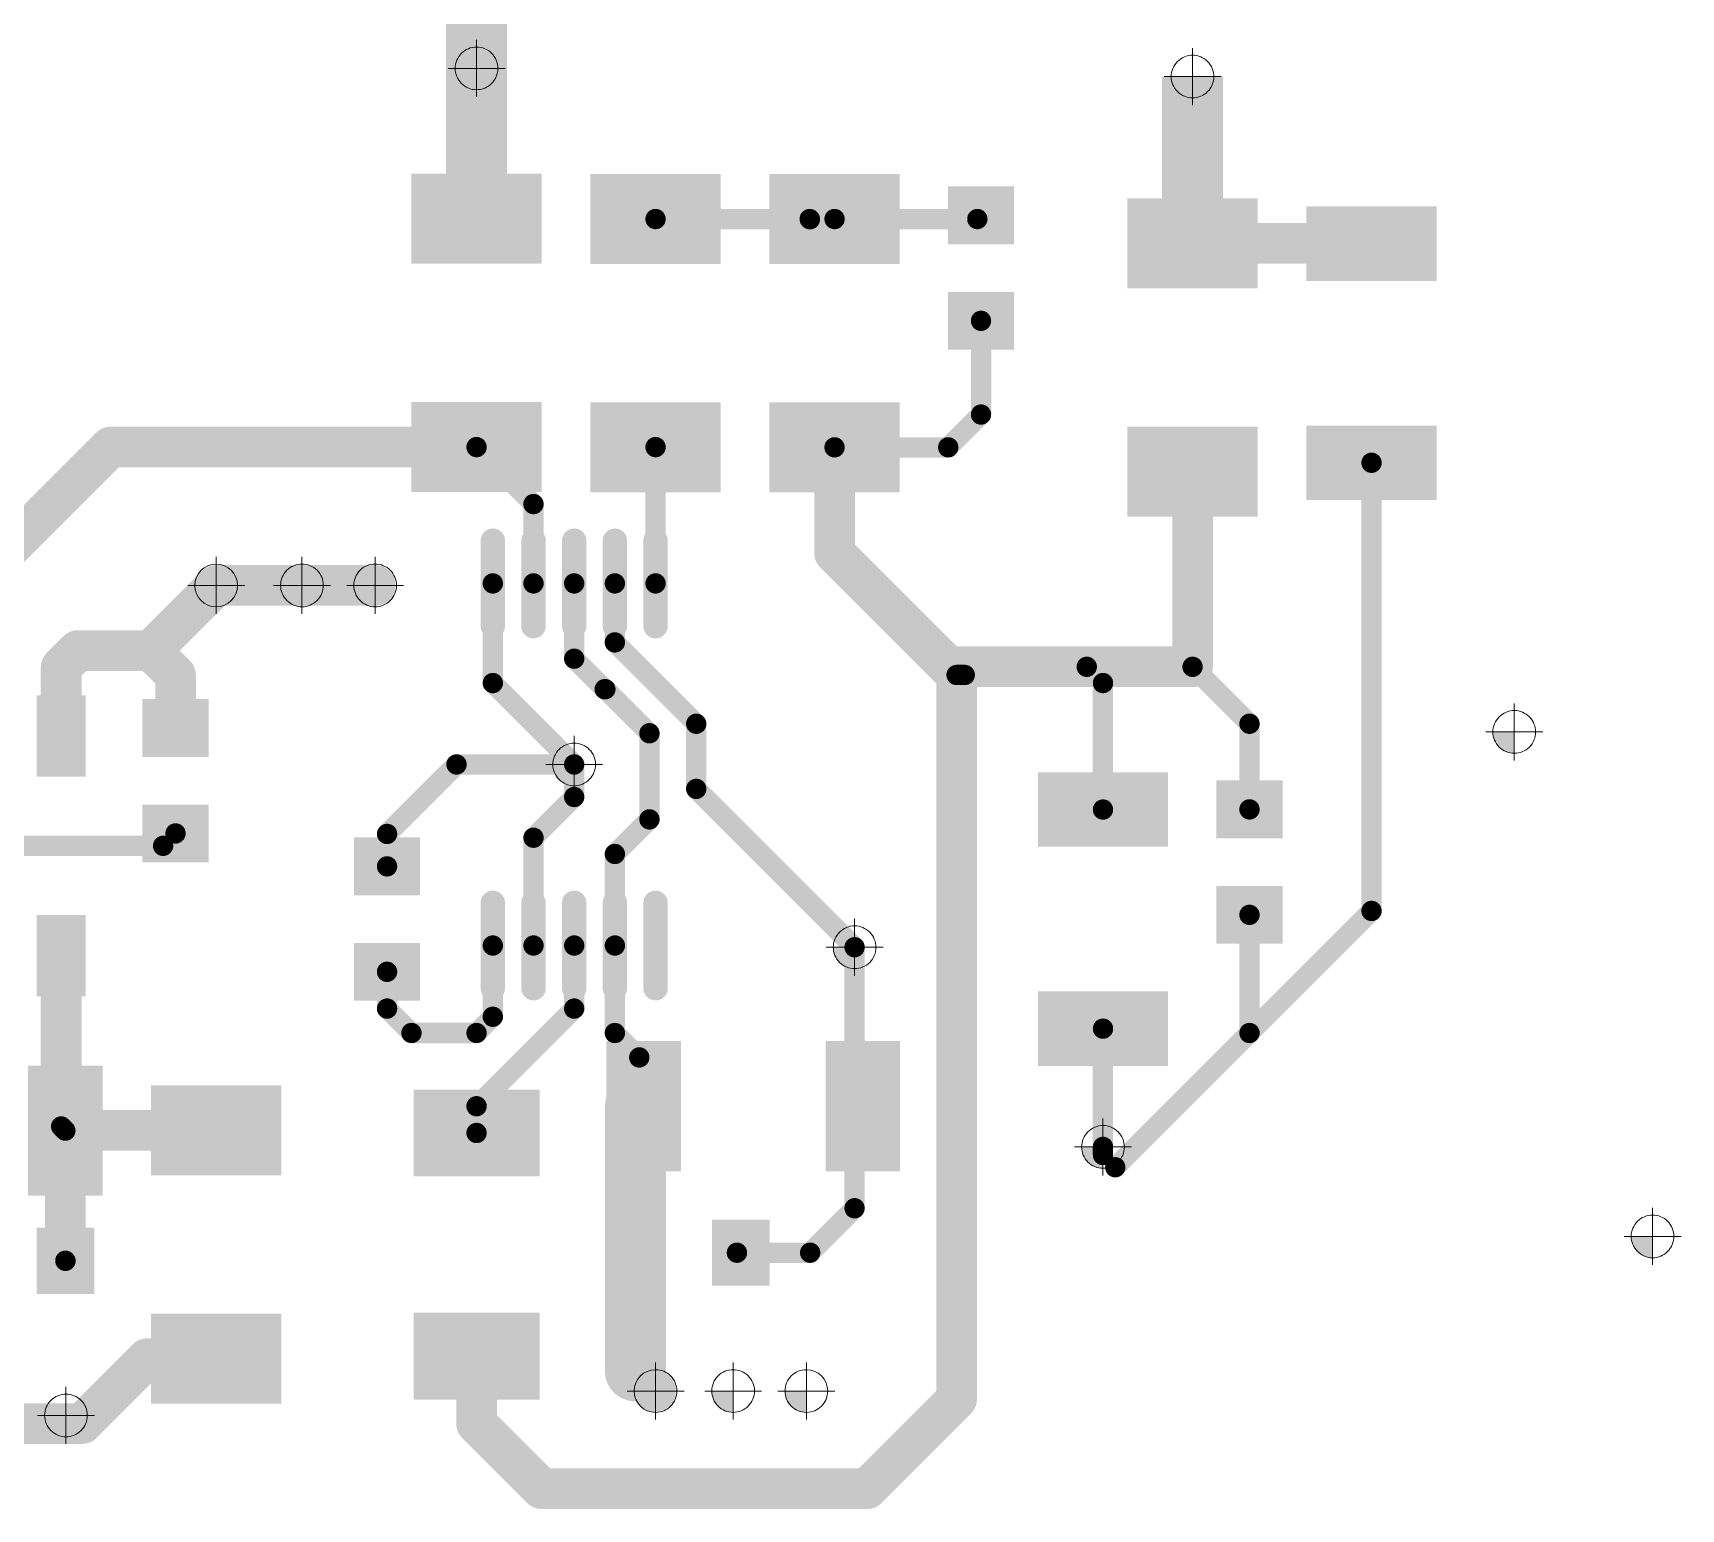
# Paper-space layout 'Layout1' of a CAD drawing. Header units: millimetres. Extents: x 0 to 841, y 0 to 594.
# Drawn here: x 113.35 to 153.86, y 495.16 to 531.44 of the extents above; entities that cross this region are included whole.
import ezdxf

# ---------------------------------------------------------------- set-up
doc = ezdxf.new("R2010")
doc.units = ezdxf.units.MM
for name, color, linetype in [('PDF _Геометрия', 7, 'Continuous'), ('PDF _Сплошная заливка', 7, 'Continuous'), ('TopLayer', 1, 'Continuous')]:
    doc.layers.add(name, color=color, linetype=linetype)

psp = doc.layouts.get("Layout1")

# ---------------------------------------------------------------- hatches: boundary and pattern name
at = {"layer": 'PDF _Сплошная заливка', "transparency": 33554559}
for points in [[(123.7253876191216, 530.5728547128265, 0.1989561129549775), (123.8791991026519, 530.2015904805744), (123.8791991026519, 530.2015904805671, 0.1988800817594609), (124.2503927791795, 530.0478495526959), (124.2503927791795, 530.0478495527614), (124.2503927791795, 530.0478495527614), (124.2503927791795, 530.5728547128265), (124.2503927791795, 530.5728547128265)], [(141.3254430110883, 530.3727890117411, 0.4141580434692442), (141.8504481711607, 529.8477838515882), (141.8504481711607, 529.8477838516906), (141.8504481711607, 529.8477838516906), (141.8504481711607, 530.3727890117411), (141.8504481711607, 530.3727890117411)], [(117.3254187898328, 517.8651531442583, 0.4142362712279755), (117.8504239498907, 517.3402185398159), (117.8504239498907, 517.3402185399182), (117.8504239498907, 517.3402185399182), (117.8504239498907, 517.8651531442583), (117.8504239498907, 517.8651531442583)], [(119.4329888927832, 517.8651531442583, 0.4141858729435101), (119.9579940528547, 517.34021853986), (119.9579940528547, 517.3402185399182), (119.9579940528547, 517.3402185399182), (119.9579940528547, 517.8651531442583), (119.9579940528547, 517.8651531442583)], [(121.2330065844253, 517.8651531442583, 0.4142362713298811), (121.7580117444686, 517.3402185399623), (121.7580117444686, 517.3402185399182), (121.7580117444686, 517.3402185399182), (121.7580117444686, 517.8651531442583), (121.7580117444686, 517.8651531442583)], [(149.2330466018611, 514.2651756166797, 0.414158043362994), (149.7580517619035, 513.7401704566951), (149.7580517619035, 513.740170456615), (149.7580517619035, 513.740170456615), (149.7580517619035, 514.2651756166797), (149.7580517619035, 514.2651756166797)], [(126.1254112079687, 513.4651978575016, 0.4142588360089999), (126.650416368012, 512.9401926974729), (126.650416368012, 512.940192697451), (126.650416368012, 512.940192697451), (126.650416368012, 513.4651978575016), (126.650416368012, 513.4651978575016)], [(133.0178590074211, 508.9727976358258, 0.1988982049145191), (133.17159993527, 508.6015334036106), (133.1715999352264, 508.6015334035592, 0.1988982049427044), (133.5428641674935, 508.4477924756366), (133.5428641674935, 508.4477924757612), (133.5428641674935, 508.4477924757612), (133.5428641674935, 508.9727976358258), (133.5428641674935, 508.9727976358258)], [(139.1240337920417, 504.0651579142864, 0.1989057187990377), (139.2778452756156, 503.6938936820711), (139.277845275572, 503.6938936820343, 0.1988800815205161), (139.649038952085, 503.5401527541776), (139.649038952085, 503.5401527542363), (139.649038952085, 503.5401527542363), (139.649038952085, 504.0651579142864), (139.649038952085, 504.0651579142864)], [(152.633056500822, 501.865142170825, 0.1989883854438822), (152.7868679843959, 501.4939484943488), (152.7868679843232, 501.4939484942979, 0.1989883858906619), (153.1580616608653, 501.3401370107599), (153.1580616608653, 501.3401370107672), (153.1580616608653, 501.3401370107672), (153.1580616608653, 501.865142170825), (153.1580616608653, 501.865142170825)], [(128.1254543839068, 498.0651208144559, 0.4141858729587662), (128.6503889882251, 497.540115654544), (128.6503889882251, 497.5401156543908), (128.6503889882251, 497.5401156543908), (128.6503889882251, 498.0651208144559), (128.6503889882251, 498.0651208144559)], [(130.0329990025466, 498.0651088199802, 0.1989883855477801), (130.1868104860769, 497.6939151434453), (130.1868104860769, 497.6939151434453, 0.1989883856505456), (130.5580041626044, 497.5401036600174), (130.5580041626044, 497.5401036599151), (130.5580041626044, 497.5401036599151), (130.5580041626044, 498.0651088199802), (130.5580041626044, 498.0651088199802)], [(131.8330166941896, 498.0651088199802, 0.1989883854962779), (131.9868281777199, 497.6939151434531), (131.9868281777199, 497.6939151434453, 0.1989883857749492), (132.3580218542465, 497.5401036598496), (132.3580218542465, 497.5401036599151), (132.3580218542465, 497.5401036599151), (132.3580218542465, 498.0651088199802), (132.3580218542465, 498.0651088199802)], [(113.6329554050035, 497.4651149172364, 0.1989883855946256), (113.786766888461, 497.0939212406583), (113.7867668885337, 497.0939212407166, 0.1989883860265074), (114.1579605650468, 496.9401097571499), (114.1579605650468, 496.9401097571863), (114.1579605650468, 496.9401097571863), (114.1579605650468, 497.4651149172364), (114.1579605650468, 497.4651149172364)]]:
    psp.add_hatch(color=7, dxfattribs=at).paths.add_polyline_path(points)

# ---------------------------------------------------------------- linework, layer by layer
at = {"layer": 'PDF _Геометрия', "lineweight": 9}
for points in [[(124.2501811119901, 529.8730124627714), (124.2501811119901, 531.2728380743306)], [(141.8503070597108, 529.6726645387871), (141.8503070597108, 531.0724901503468)], [(124.9500939177624, 530.572925268551), (123.5502683062177, 530.572925268551)], [(142.5502198654831, 530.3725773445744), (141.1503942539239, 530.3725773445744)], [(117.8500711712531, 517.1655225613777), (117.8500711712531, 518.5653481729369)], [(119.9582762757682, 517.1655225613777), (119.9582762757682, 518.5653481729369)], [(121.7581528559322, 517.1655225613777), (121.7581528559322, 518.5653481729369)], [(118.5506895343015, 517.86543536715), (117.1501583654808, 517.86543536715)], [(120.6581890815405, 517.86543536715), (119.2576579127199, 517.86543536715)], [(122.4580656617045, 517.86543536715), (121.0582400501598, 517.86543536715)], [(149.758192873368, 513.5652628109074), (149.758192873368, 514.965088422452)], [(126.6504869237515, 512.7653556074538), (126.6504869237515, 514.165181219013)], [(150.4581056791403, 514.2651756166797), (149.0582800675957, 514.2651756166797)], [(127.3503997295238, 513.4652684132334), (125.9505741179646, 513.4652684132334)], [(133.543075834682, 508.2728142743217), (133.543075834682, 509.6726398858737)], [(134.2429886404543, 508.972727080094), (132.8431630289097, 508.972727080094)], [(139.64896839636, 503.3654567756953), (139.64896839636, 504.7652823872399)], [(140.3488812021324, 504.0653695814676), (138.9490555905877, 504.0653695814676)], [(153.1582733280538, 501.1653704765022), (153.1582733280538, 502.5651960880614)], [(153.8581861338262, 501.8652832822745), (152.4583605222815, 501.8652832822745)], [(128.6507417668636, 497.365490231582), (128.6507417668636, 498.7653158431413)], [(130.5578630511545, 497.3654782371141), (130.5578630511545, 498.7653038486587)], [(132.3577396313331, 497.3654782371141), (132.3577396313331, 498.7653038486587)], [(114.1578900093218, 496.7652021114641), (114.1578900093218, 498.1650277230233)], [(129.3506545726359, 498.0654030373616), (127.9501234038144, 498.0654030373616)], [(131.2577758569414, 498.0653910428864), (129.8579502453822, 498.0653910428864)], [(133.0583579943823, 498.0653910428864), (131.6578268255607, 498.0653910428864)], [(114.8578028150941, 497.4651149172364), (113.4579772035495, 497.4651149172364)]]:
    psp.add_lwpolyline(points, dxfattribs=at)
for points in [[(124.7751157163229, 530.572925268551, 0.414314516367033), (124.2501811119901, 531.0978598727966, 0.4143145162389901), (123.725246507599, 530.572925268551, 0.4143145161957719), (124.2501811119901, 530.0479906642549, 0.4143145161355283)], [(142.3752416640291, 530.3725773445744, 0.4143145159930288), (141.8503070597108, 530.8975119490606, 0.4143145160495452), (141.3253724552178, 530.3725773445744, 0.414314515815673), (141.8503070597108, 529.8476427402561, 0.4143145161357802)], [(118.3757113328475, 517.86543536715, 0.4140361065737002), (117.8500711712531, 518.3903699713878, 0.4138105735239788), (117.325136566993, 517.86543536715, 0.4138105734923612), (117.8500711712531, 517.3405007629558, 0.414036106542047)], [(120.4832108800865, 517.86543536715, 0.4143145162022193), (119.9582762757682, 518.390369971512, 0.4143145162023703), (119.433341671348, 517.86543536715, 0.4143145161704856), (119.9582762757682, 517.3405007628317, 0.4143145159821994)], [(122.2830874602805, 517.86543536715, 0.4143145161588501), (121.7581528559322, 518.3903699714901, 0.4143145160582088), (121.2332182517021, 517.86543536715, 0.4143145160263242), (121.7581528559322, 517.3405007629412, 0.4143145159388804)], [(150.2831274776863, 514.2651756166797, 0.4143145162661906), (149.758192873368, 514.7901102210053, 0.4143145160597703), (149.2332582690642, 514.2651756166797, 0.4143145161203163), (149.758192873368, 513.7402410123323, 0.4143145161385002)], [(127.1754215280698, 513.4652684132334, 0.4143145162145098), (126.6504869237515, 513.9902030177418, 0.4143145159007998), (126.1255523194914, 513.4652684132334, 0.4143145163472373), (126.6504869237515, 512.9403338089369, 0.4143145162844247)], [(134.0680104390003, 508.972727080094, 0.4143145161616203), (133.543075834682, 509.4976616843392, 0.4143145162269009), (133.0181412304946, 508.972727080094, 0.4143145162064003), (133.543075834682, 508.4477924756807, 0.4143145161413208)], [(140.1739030007075, 504.0653695814676, 0.4143145160363481), (139.64896839636, 504.5903041857496, 0.4143145161851435), (139.1240337922027, 504.0653695814676, 0.4143145163287007), (139.64896839636, 503.5404349770838, 0.4143145159918706)], [(153.6832079323722, 501.8652832822745, 0.4143145160258204), (153.1582733280538, 502.3902178865342, 0.4143145159692036), (152.6333387236182, 501.8652832822745, 0.4143145160872729), (153.1582733280538, 501.3403486780585, 0.4143145161437388)], [(129.175676371211, 498.0654030373616, 0.4143145162411562), (128.6507417668636, 498.5903376418555, 0.4140361065702836), (128.125101605312, 498.0654030373616, 0.4140361065543822), (128.6507417668636, 497.5404684328901, 0.4143145160370029)], [(131.082797655502, 498.0653910428864, 0.4143145161649954), (130.5578630511545, 498.5903256471902, 0.4143145162850795), (130.0329284468653, 498.0653910428864, 0.4143145162126966), (130.5578630511545, 497.5404564385167, 0.4143145162806469)], [(132.8833797929283, 498.0653910428864, 0.4140361065472501), (132.3577396313331, 498.5903256472484, 0.4143145163238146), (131.8328050270593, 498.0653910428864, 0.414314516063095), (132.3577396313331, 497.5404564386336, 0.4140361066627937)], [(114.6828246136547, 497.4651149172364, 0.4143145163354504), (114.1578900093218, 497.990049521482, 0.4143145159982675), (113.6329554049744, 497.4651149172364, 0.4143145161954695), (114.1578900093218, 496.9401803129404, 0.4143145161562308)]]:
    psp.add_lwpolyline(points, format="xyb", close=True, dxfattribs=at)
at = {"layer": 'TopLayer', "lineweight": 20}
for points, const_width in [([(124.2506229313913, 530.5726040978266), (124.2506229313913, 532.4649955378268)], 1.50000208), ([(124.2506229313913, 526.8761776578267), (124.2506229313913, 530.5726040978266)], 1.50000208), ([(141.8506283713909, 526.2705908578268), (141.8506283713909, 530.3725943378267)], 1.50000208), ([(128.650629371391, 526.8705896578267), (132.4394406913912, 526.8705896578267)], 0.499999), ([(132.4394406913912, 526.8705896578267), (132.4450337713911, 526.8649965778268)], 0.499999), ([(133.0506256513909, 526.8705896578267), (136.5608243713909, 526.8705896578267)], 0.499999), ([(141.8506283713909, 526.2705908578268), (146.2450366513908, 526.2705908578268)], 0.999998), ([(136.6506286113909, 522.0649960178266), (136.6506286113909, 524.3695938978267)], 0.499999), ([(135.8450371313911, 521.2594045378269), (136.6506286113909, 522.0649960178266)], 0.499999), ([(112.1400096113912, 518.1543815378268), (115.2506206113912, 521.2649925378269)], 0.999998), ([(115.2506206113912, 521.2649925378269), (124.2506229313913, 521.2649925378269)], 0.999998), ([(124.2506229313913, 521.2649925378269), (125.650620131391, 519.8649953378267)], 0.499999), ([(128.6506242913911, 517.9149966978266), (128.6506242913911, 521.2649925378269)], 0.499999), ([(133.0506256513909, 518.664997737827), (133.0506256513909, 521.2594045378269)], 0.999998), ([(133.0506256513909, 521.2594045378269), (135.8450371313911, 521.2594045378269)], 0.499999), ([(141.8506283713909, 515.8650033378267), (141.8506283713909, 520.659405737827)], 0.999998), ([(146.2506297313912, 509.8649950178269), (146.2506297313912, 520.8801977778267)], 0.499999), ([(125.650620131391, 517.9149966978266), (125.650620131391, 519.8649953378267)], 0.499999), ([(124.6506221313912, 516.864996257827), (124.6506221313912, 518.9649971378267)], 0.5999987999999999), ([(125.650620131391, 516.864996257827), (125.650620131391, 518.9649971378267)], 0.5999987999999999), ([(126.6506232113911, 516.864996257827), (126.6506232113911, 518.9649971378267)], 0.5999987999999999), ([(127.6506212113909, 516.864996257827), (127.6506212113909, 518.9649971378267)], 0.5999987999999999), ([(128.6506242913911, 516.864996257827), (128.6506242913911, 518.9649971378267)], 0.5999987999999999), ([(133.0506256513909, 518.664997737827), (136.050629811391, 515.6649935778269)], 0.999998), ([(116.2506338513908, 516.2650025378266), (117.850625571391, 517.8649942578268)], 0.999998), ([(117.850625571391, 517.8649942578268), (119.9582312113912, 517.8649942578268)], 0.999998), ([(119.9582312113912, 517.8649942578268), (121.7582326913912, 517.8649942578268)], 0.999998), ([(124.6506221313912, 515.4649939778269), (124.6506221313912, 517.9149966978266)], 0.499999), ([(126.6506232113911, 516.0649978578267), (126.6506232113911, 517.9149966978266)], 0.499999), ([(127.6506212113909, 516.4649970578266), (127.6506212113909, 517.9149966978266)], 0.499999), ([(114.0400108913909, 515.8543810578267), (114.4506323713908, 516.2650025378266)], 0.999998), ([(114.4506323713908, 516.2650025378266), (116.2506338513908, 516.2650025378266)], 0.999998), ([(116.2506338513908, 516.2650025378266), (116.8506326513912, 515.6650037378267)], 0.999998), ([(127.6506212113909, 516.4649970578266), (129.6506222913908, 514.4649959778267)], 0.499999), ([(114.0400108913909, 514.1650067378268), (114.0400108913909, 515.8543810578267)], 0.999998), ([(116.8506326513912, 514.3604038578269), (116.8506326513912, 515.6650037378267)], 0.999998), ([(126.6506232113911, 516.0649978578267), (127.400624251391, 515.3149968178268)], 0.499999), ([(136.050629811391, 515.8649982578268), (139.2506234113912, 515.8649982578268)], 0.999998), ([(136.050629811391, 497.8649986978266), (136.050629811391, 515.6649935778269)], 0.999998), ([(139.2506234113912, 515.8649982578268), (141.850623291391, 515.8649982578268)], 0.999998), ([(124.6506221313912, 515.4649939778269), (126.6506232113911, 513.464992897827)], 0.499999), ([(136.050629811391, 515.6649935778269), (136.250624331391, 515.6649935778269)], 0.499999), ([(139.2506234113912, 515.8649982578268), (139.649235771391, 515.466385897827)], 0.499999), ([(139.649235771391, 512.3567350178268), (139.649235771391, 515.466385897827)], 0.499999), ([(141.850623291391, 515.8649982578268), (141.8506283713909, 515.8650033378267)], 0.499999), ([(141.850623291391, 515.8649982578268), (143.250630651391, 514.4649908978267)], 0.499999), ([(127.400624251391, 515.3149968178268), (127.4169158113909, 515.3149968178268)], 0.499999), ([(127.4169158113909, 515.3149968178268), (128.500627131391, 514.2312854978268)], 0.499999), ([(129.6506222913908, 512.8649940978266), (129.6506222913908, 514.4649959778267)], 0.499999), ([(143.250630651391, 512.360397697827), (143.250630651391, 514.4649908978267)], 0.499999), ([(128.500627131391, 512.1149930578267), (128.500627131391, 514.2312854978268)], 0.499999), ([(122.0506222513909, 511.7573864578267), (123.7582286913912, 513.464992897827)], 0.499999), ([(123.7582286913912, 513.464992897827), (126.6506232113911, 513.464992897827)], 0.499999), ([(126.6506232113911, 512.6649894178267), (126.6506232113911, 513.464992897827)], 0.499999), ([(125.650620131391, 511.6649863378266), (126.6506232113911, 512.6649894178267)], 0.499999), ([(129.6506222913908, 512.8649940978266), (133.5430249713909, 508.9725914178266)], 0.499999), ([(127.6506212113909, 511.2649871378267), (128.500627131391, 512.1149930578267)], 0.499999), ([(112.050632091391, 511.4650070578268), (116.546035851391, 511.4650070578268)], 0.499999), ([(116.546035851391, 511.4650070578268), (116.8506326513912, 511.769603857827)], 0.499999), ([(122.0506222513909, 510.960390337827), (122.0506222513909, 511.7573864578267)], 0.499999), ([(125.650620131391, 509.0149941778268), (125.650620131391, 511.6649863378266)], 0.499999), ([(127.6506212113909, 509.0149941778268), (127.6506212113909, 511.2649871378267)], 0.499999), ([(124.6506221313912, 507.9649937378267), (124.6506221313912, 510.0649946178269)], 0.5999987999999999), ([(125.650620131391, 507.9649937378267), (125.650620131391, 510.0649946178269)], 0.5999987999999999), ([(126.6506232113911, 507.9649937378267), (126.6506232113911, 510.0649946178269)], 0.5999987999999999), ([(127.6506212113909, 507.9649937378267), (127.6506212113909, 510.0649946178269)], 0.5999987999999999), ([(128.6506242913911, 507.9649937378267), (128.6506242913911, 510.0649946178269)], 0.5999987999999999), ([(143.250630651391, 506.8649959378267), (146.2506297313912, 509.8649950178269)], 0.499999), ([(143.250630651391, 506.8649959378267), (143.250630651391, 509.7695976978266)], 0.499999), ([(114.0400108913909, 504.5680282178268), (114.0400108913909, 508.7650073778268)], 0.999998), ([(124.6506221313912, 507.2649900578267), (124.6506221313912, 509.0149941778268)], 0.499999), ([(126.6506232113911, 507.4649896578267), (126.6506232113911, 509.0149941778268)], 0.499999), ([(127.6506212113909, 506.8649959378267), (127.6506212113909, 509.0149941778268)], 0.499999), ([(133.5430249713909, 502.5573896178266), (133.5430249713909, 508.9725914178266)], 0.499999), ([(122.0506222513909, 507.4649947378266), (122.0506222513909, 508.3695903378266)], 0.499999), ([(122.0506222513909, 507.4649947378266), (122.6506261313912, 506.8649908578268)], 0.499999), ([(124.2506229313913, 505.0649893778268), (126.6506232113911, 507.4649896578267)], 0.499999), ([(124.2506229313913, 506.8649908578268), (124.6506221313912, 507.2649900578267)], 0.499999), ([(139.649235771391, 504.064996457827), (139.649235771391, 506.9719350178266)], 0.499999), ([(122.6506261313912, 506.8649908578268), (124.2506229313913, 506.8649908578268)], 0.499999), ([(127.6506212113909, 506.8649959378267), (128.2506250913912, 506.2649920578269)], 0.499999), ([(139.9506270913912, 503.5649923778269), (143.250630651391, 506.8649959378267)], 0.499999), ([(128.1582249713911, 501.5633910978268), (128.1582249713911, 505.0649944578267)], 1.50000208), ([(124.2506229313913, 504.4081910978266), (124.2506229313913, 505.0649893778268)], 0.499999), ([(114.1374402113911, 504.4705988978267), (117.8506306513909, 504.4705988978267)], 0.999998), ([(114.143033291391, 501.2680043378268), (114.143033291391, 504.4650058178267)], 0.999998), ([(114.0400108913909, 504.5680282178268), (114.1374402113911, 504.4705988978267)], 0.499999), ([(114.1374402113911, 504.4705988978267), (114.143033291391, 504.4650058178267)], 0.499999), ([(139.649235771391, 503.8663887778266), (139.649235771391, 504.064996457827)], 0.499999), ([(132.450626851391, 501.4649914978268), (133.5430249713909, 502.5573896178266)], 0.499999), ([(128.1552226913909, 498.5604049778267), (128.1552226913909, 501.4649914978268)], 1.50000208), ([(128.0598253713911, 501.4649914978268), (128.1582249713911, 501.5633910978268)], 0.999998), ([(130.650625371391, 501.4649914978268), (132.450626851391, 501.4649914978268)], 0.499999), ([(114.143033291391, 501.2680043378268), (114.1460304913912, 501.2650071378266)], 0.499999), ([(114.5582318513912, 497.2649948178268), (116.1526508113911, 498.8594137778268)], 0.999998), ([(116.1526508113911, 498.8594137778268), (117.8506306513909, 498.8594137778268)], 0.999998), ([(124.2506229313913, 497.2649998978268), (124.2506229313913, 498.9217910978268)], 0.999998), ([(128.1552226913909, 498.5604049778267), (128.650629371391, 498.0649982978266)], 0.999998), ([(133.8506291313911, 495.6649980178267), (136.050629811391, 497.8649986978266)], 0.999998), ([(110.7582292913912, 497.2649948178268), (114.5582318513912, 497.2649948178268)], 0.999998), ([(124.2506229313913, 497.2649998978268), (125.8506248113913, 495.6649980178267)], 0.999998), ([(125.8506248113913, 495.6649980178267), (133.8506291313911, 495.6649980178267)], 0.999998)]:
    psp.add_lwpolyline(points, dxfattribs=dict(at, const_width=const_width))
for points, const_width in [([(123.8756224113909, 530.5726040978266, 1), (124.6256234513912, 530.5726040978266, 1)], 0.75000104), ([(123.8756224113909, 530.5726040978266, 1), (124.6256234513912, 530.5726040978266, 1)], 0.75000104), ([(123.8756224113909, 526.8761776578267, 1), (124.6256234513912, 526.8761776578267, 1)], 0.75000104), ([(128.5256308913908, 526.8705896578267, 1), (128.7756278513912, 526.8705896578267, 1)], 0.24999696), ([(132.314442211391, 526.8705896578267, 1), (132.5644391713909, 526.8705896578267, 1)], 0.24999696), ([(132.314442211391, 526.8705896578267, 1), (132.5644391713909, 526.8705896578267, 1)], 0.24999696), ([(132.3200352913909, 526.8649965778268, 1), (132.5700322513912, 526.8649965778268, 1)], 0.24999696), ([(132.9256271713912, 526.8705896578267, 1), (133.175624131391, 526.8705896578267, 1)], 0.24999696), ([(136.4358258913912, 526.8705896578267, 1), (136.6858228513911, 526.8705896578267, 1)], 0.24999696), ([(141.475627851391, 526.2705908578268, 1), (142.2256288913909, 526.2705908578268, 1)], 0.75000104), ([(141.6006314113911, 526.2705908578268, 1), (142.1006253313913, 526.2705908578268, 1)], 0.499999), ([(145.995039691391, 526.2705908578268, 1), (146.4950336113911, 526.2705908578268, 1)], 0.499999), ([(136.5256301313912, 524.3695938978267, 1), (136.775627091391, 524.3695938978267, 1)], 0.24999696), ([(136.5256301313912, 522.0649960178266, 1), (136.775627091391, 522.0649960178266, 1)], 0.24999696), ([(136.5256301313912, 522.0649960178266, 1), (136.775627091391, 522.0649960178266, 1)], 0.24999696), ([(115.0006236513909, 521.2649925378269, 1), (115.5006175713911, 521.2649925378269, 1)], 0.499999), ([(115.0006236513909, 521.2649925378269, 1), (115.5006175713911, 521.2649925378269, 1)], 0.499999), ([(124.0006259713909, 521.2649925378269, 1), (124.5006198913911, 521.2649925378269, 1)], 0.499999), ([(124.1256244513911, 521.2649925378269, 1), (124.375621411391, 521.2649925378269, 1)], 0.24999696), ([(128.5256258113909, 521.2649925378269, 1), (128.7756227713912, 521.2649925378269, 1)], 0.24999696), ([(132.800628691391, 521.2594045378269, 1), (133.3006226113912, 521.2594045378269, 1)], 0.499999), ([(132.9256271713912, 521.2594045378269, 1), (133.175624131391, 521.2594045378269, 1)], 0.24999696), ([(135.720038651391, 521.2594045378269, 1), (135.9700356113913, 521.2594045378269, 1)], 0.24999696), ([(135.720038651391, 521.2594045378269, 1), (135.9700356113913, 521.2594045378269, 1)], 0.24999696), ([(141.6006314113911, 520.659405737827, 1), (142.1006253313913, 520.659405737827, 1)], 0.499999), ([(146.125631251391, 520.8801977778267, 1), (146.3756282113909, 520.8801977778267, 1)], 0.24999696), ([(125.5256216513912, 519.8649953378267, 1), (125.7756186113911, 519.8649953378267, 1)], 0.24999696), ([(125.5256216513912, 519.8649953378267, 1), (125.7756186113911, 519.8649953378267, 1)], 0.24999696), ([(124.5006249713911, 518.9649971378267, 1), (124.8006192913913, 518.9649971378267, 1)], 0.2999994), ([(125.5006229713913, 518.9649971378267, 1), (125.8006172913911, 518.9649971378267, 1)], 0.2999994), ([(126.500626051391, 518.9649971378267, 1), (126.8006203713912, 518.9649971378267, 1)], 0.2999994), ([(127.5006240513912, 518.9649971378267, 1), (127.800618371391, 518.9649971378267, 1)], 0.2999994), ([(128.500627131391, 518.9649971378267, 1), (128.8006214513912, 518.9649971378267, 1)], 0.2999994), ([(132.800628691391, 518.664997737827, 1), (133.3006226113912, 518.664997737827, 1)], 0.499999), ([(132.800628691391, 518.664997737827, 1), (133.3006226113912, 518.664997737827, 1)], 0.499999), ([(117.6006286113911, 517.8649942578268, 1), (118.1006225313909, 517.8649942578268, 1)], 0.499999), ([(117.6006286113911, 517.8649942578268, 1), (118.1006225313909, 517.8649942578268, 1)], 0.499999), ([(119.7082342513909, 517.8649942578268, 1), (120.2082281713911, 517.8649942578268, 1)], 0.499999), ([(119.7082342513909, 517.8649942578268, 1), (120.2082281713911, 517.8649942578268, 1)], 0.499999), ([(121.5082357313909, 517.8649942578268, 1), (122.008229651391, 517.8649942578268, 1)], 0.499999), ([(124.525623651391, 517.9149966978266, 1), (124.7756206113909, 517.9149966978266, 1)], 0.24999696), ([(125.5256216513912, 517.9149966978266, 1), (125.7756186113911, 517.9149966978266, 1)], 0.24999696), ([(126.525624731391, 517.9149966978266, 1), (126.7756216913908, 517.9149966978266, 1)], 0.24999696), ([(127.5256227313912, 517.9149966978266, 1), (127.7756196913911, 517.9149966978266, 1)], 0.24999696), ([(128.5256258113909, 517.9149966978266, 1), (128.7756227713912, 517.9149966978266, 1)], 0.24999696), ([(124.5006249713911, 516.864996257827, 1), (124.8006192913913, 516.864996257827, 1)], 0.2999994), ([(125.5006229713913, 516.864996257827, 1), (125.8006172913911, 516.864996257827, 1)], 0.2999994), ([(126.500626051391, 516.864996257827, 1), (126.8006203713912, 516.864996257827, 1)], 0.2999994), ([(127.5006240513912, 516.864996257827, 1), (127.800618371391, 516.864996257827, 1)], 0.2999994), ([(128.500627131391, 516.864996257827, 1), (128.8006214513912, 516.864996257827, 1)], 0.2999994), ([(114.200635411391, 516.2650025378266, 1), (114.7006293313912, 516.2650025378266, 1)], 0.499999), ([(114.200635411391, 516.2650025378266, 1), (114.7006293313912, 516.2650025378266, 1)], 0.499999), ([(116.000636891391, 516.2650025378266, 1), (116.5006308113911, 516.2650025378266, 1)], 0.499999), ([(116.000636891391, 516.2650025378266, 1), (116.5006308113911, 516.2650025378266, 1)], 0.499999), ([(116.000636891391, 516.2650025378266, 1), (116.5006308113911, 516.2650025378266, 1)], 0.499999), ([(127.5256227313912, 516.4649970578266, 1), (127.7756196913911, 516.4649970578266, 1)], 0.24999696), ([(127.5256227313912, 516.4649970578266, 1), (127.7756196913911, 516.4649970578266, 1)], 0.24999696), ([(113.7900139313911, 515.8543810578267, 1), (114.2900078513912, 515.8543810578267, 1)], 0.499999), ([(113.7900139313911, 515.8543810578267, 1), (114.2900078513912, 515.8543810578267, 1)], 0.499999), ([(116.6006356913908, 515.6650037378267, 1), (117.100629611391, 515.6650037378267, 1)], 0.499999), ([(116.6006356913908, 515.6650037378267, 1), (117.100629611391, 515.6650037378267, 1)], 0.499999), ([(126.525624731391, 516.0649978578267, 1), (126.7756216913908, 516.0649978578267, 1)], 0.24999696), ([(126.525624731391, 516.0649978578267, 1), (126.7756216913908, 516.0649978578267, 1)], 0.24999696), ([(135.8006328513911, 515.8649982578268, 1), (136.3006267713909, 515.8649982578268, 1)], 0.499999), ([(135.8006328513911, 515.6649935778269, 1), (136.3006267713909, 515.6649935778269, 1)], 0.499999), ([(135.8006328513911, 515.6649935778269, 1), (136.3006267713909, 515.6649935778269, 1)], 0.499999), ([(139.0006264513909, 515.8649982578268, 1), (139.5006203713911, 515.8649982578268, 1)], 0.499999), ([(139.0006264513909, 515.8649982578268, 1), (139.5006203713911, 515.8649982578268, 1)], 0.499999), ([(141.6006263313911, 515.8649982578268, 1), (142.1006202513909, 515.8649982578268, 1)], 0.499999), ([(141.6006314113911, 515.8650033378267, 1), (142.1006253313913, 515.8650033378267, 1)], 0.499999), ([(124.525623651391, 515.4649939778269, 1), (124.7756206113909, 515.4649939778269, 1)], 0.24999696), ([(124.525623651391, 515.4649939778269, 1), (124.7756206113909, 515.4649939778269, 1)], 0.24999696), ([(135.9256313313913, 515.6649935778269, 1), (136.1756282913911, 515.6649935778269, 1)], 0.24999696), ([(136.1256258513909, 515.6649935778269, 1), (136.3756228113912, 515.6649935778269, 1)], 0.24999696), ([(139.125624931391, 515.8649982578268, 1), (139.3756218913909, 515.8649982578268, 1)], 0.24999696), ([(139.5242372913913, 515.466385897827, 1), (139.7742342513911, 515.466385897827, 1)], 0.24999696), ([(139.5242372913913, 515.466385897827, 1), (139.7742342513911, 515.466385897827, 1)], 0.24999696), ([(141.7256248113913, 515.8649982578268, 1), (141.9756217713912, 515.8649982578268, 1)], 0.24999696), ([(141.7256248113913, 515.8649982578268, 1), (141.9756217713912, 515.8649982578268, 1)], 0.24999696), ([(141.7256298913912, 515.8650033378267, 1), (141.9756268513911, 515.8650033378267, 1)], 0.24999696), ([(127.2756257713909, 515.3149968178268, 1), (127.5256227313912, 515.3149968178268, 1)], 0.24999696), ([(127.2756257713909, 515.3149968178268, 1), (127.5256227313912, 515.3149968178268, 1)], 0.24999696), ([(127.2919173313912, 515.3149968178268, 1), (127.5419142913911, 515.3149968178268, 1)], 0.24999696), ([(127.2919173313912, 515.3149968178268, 1), (127.5419142913911, 515.3149968178268, 1)], 0.24999696), ([(113.7900139313911, 514.1650067378268, 1), (114.2900078513912, 514.1650067378268, 1)], 0.499999), ([(116.6006356913908, 514.3604038578269, 1), (117.100629611391, 514.3604038578269, 1)], 0.499999), ([(129.5256238113911, 514.4649959778267, 1), (129.775620771391, 514.4649959778267, 1)], 0.24999696), ([(129.5256238113911, 514.4649959778267, 1), (129.775620771391, 514.4649959778267, 1)], 0.24999696), ([(143.1256321713909, 514.4649908978267, 1), (143.3756291313912, 514.4649908978267, 1)], 0.24999696), ([(143.1256321713909, 514.4649908978267, 1), (143.3756291313912, 514.4649908978267, 1)], 0.24999696), ([(128.3756286513913, 514.2312854978268, 1), (128.6256256113911, 514.2312854978268, 1)], 0.24999696), ([(128.3756286513913, 514.2312854978268, 1), (128.6256256113911, 514.2312854978268, 1)], 0.24999696), ([(123.633230211391, 513.464992897827, 1), (123.8832271713909, 513.464992897827, 1)], 0.24999696), ([(123.633230211391, 513.464992897827, 1), (123.8832271713909, 513.464992897827, 1)], 0.24999696), ([(126.525624731391, 513.464992897827, 1), (126.7756216913908, 513.464992897827, 1)], 0.24999696), ([(126.525624731391, 513.464992897827, 1), (126.7756216913908, 513.464992897827, 1)], 0.24999696), ([(126.525624731391, 513.464992897827, 1), (126.7756216913908, 513.464992897827, 1)], 0.24999696), ([(126.525624731391, 512.6649894178267, 1), (126.7756216913908, 512.6649894178267, 1)], 0.24999696), ([(126.525624731391, 512.6649894178267, 1), (126.7756216913908, 512.6649894178267, 1)], 0.24999696), ([(129.5256238113911, 512.8649940978266, 1), (129.775620771391, 512.8649940978266, 1)], 0.24999696), ([(129.5256238113911, 512.8649940978266, 1), (129.775620771391, 512.8649940978266, 1)], 0.24999696), ([(139.5242372913913, 512.3567350178268, 1), (139.7742342513911, 512.3567350178268, 1)], 0.24999696), ([(143.1256321713909, 512.360397697827, 1), (143.3756291313912, 512.360397697827, 1)], 0.24999696), ([(128.3756286513913, 512.1149930578267, 1), (128.6256256113911, 512.1149930578267, 1)], 0.24999696), ([(128.3756286513913, 512.1149930578267, 1), (128.6256256113911, 512.1149930578267, 1)], 0.24999696), ([(116.4210373713909, 511.4650070578268, 1), (116.6710343313912, 511.4650070578268, 1)], 0.24999696), ([(116.4210373713909, 511.4650070578268, 1), (116.6710343313912, 511.4650070578268, 1)], 0.24999696), ([(116.725634171391, 511.769603857827, 1), (116.9756311313909, 511.769603857827, 1)], 0.24999696), ([(121.9256237713912, 511.7573864578267, 1), (122.1756207313911, 511.7573864578267, 1)], 0.24999696), ([(121.9256237713912, 511.7573864578267, 1), (122.1756207313911, 511.7573864578267, 1)], 0.24999696), ([(125.5256216513912, 511.6649863378266, 1), (125.7756186113911, 511.6649863378266, 1)], 0.24999696), ([(125.5256216513912, 511.6649863378266, 1), (125.7756186113911, 511.6649863378266, 1)], 0.24999696), ([(127.5256227313912, 511.2649871378267, 1), (127.7756196913911, 511.2649871378267, 1)], 0.24999696), ([(127.5256227313912, 511.2649871378267, 1), (127.7756196913911, 511.2649871378267, 1)], 0.24999696), ([(121.9256237713912, 510.960390337827, 1), (122.1756207313911, 510.960390337827, 1)], 0.24999696), ([(124.5006249713911, 510.0649946178269, 1), (124.8006192913913, 510.0649946178269, 1)], 0.2999994), ([(125.5006229713913, 510.0649946178269, 1), (125.8006172913911, 510.0649946178269, 1)], 0.2999994), ([(126.500626051391, 510.0649946178269, 1), (126.8006203713912, 510.0649946178269, 1)], 0.2999994), ([(127.5006240513912, 510.0649946178269, 1), (127.800618371391, 510.0649946178269, 1)], 0.2999994), ([(128.500627131391, 510.0649946178269, 1), (128.8006214513912, 510.0649946178269, 1)], 0.2999994), ([(146.125631251391, 509.8649950178269, 1), (146.3756282113909, 509.8649950178269, 1)], 0.24999696), ([(146.125631251391, 509.8649950178269, 1), (146.3756282113909, 509.8649950178269, 1)], 0.24999696), ([(143.1256321713909, 509.7695976978266, 1), (143.3756291313912, 509.7695976978266, 1)], 0.24999696), ([(113.7900139313911, 508.7650073778268, 1), (114.2900078513912, 508.7650073778268, 1)], 0.499999), ([(124.525623651391, 509.0149941778268, 1), (124.7756206113909, 509.0149941778268, 1)], 0.24999696), ([(125.5256216513912, 509.0149941778268, 1), (125.7756186113911, 509.0149941778268, 1)], 0.24999696), ([(126.525624731391, 509.0149941778268, 1), (126.7756216913908, 509.0149941778268, 1)], 0.24999696), ([(127.5256227313912, 509.0149941778268, 1), (127.7756196913911, 509.0149941778268, 1)], 0.24999696), ([(127.5256227313912, 509.0149941778268, 1), (127.7756196913911, 509.0149941778268, 1)], 0.24999696), ([(133.4180264913912, 508.9725914178266, 1), (133.668023451391, 508.9725914178266, 1)], 0.24999696), ([(133.4180264913912, 508.9725914178266, 1), (133.668023451391, 508.9725914178266, 1)], 0.24999696), ([(121.9256237713912, 508.3695903378266, 1), (122.1756207313911, 508.3695903378266, 1)], 0.24999696), ([(124.5006249713911, 507.9649937378267, 1), (124.8006192913913, 507.9649937378267, 1)], 0.2999994), ([(125.5006229713913, 507.9649937378267, 1), (125.8006172913911, 507.9649937378267, 1)], 0.2999994), ([(126.500626051391, 507.9649937378267, 1), (126.8006203713912, 507.9649937378267, 1)], 0.2999994), ([(127.5006240513912, 507.9649937378267, 1), (127.800618371391, 507.9649937378267, 1)], 0.2999994), ([(128.500627131391, 507.9649937378267, 1), (128.8006214513912, 507.9649937378267, 1)], 0.2999994), ([(121.9256237713912, 507.4649947378266, 1), (122.1756207313911, 507.4649947378266, 1)], 0.24999696), ([(121.9256237713912, 507.4649947378266, 1), (122.1756207313911, 507.4649947378266, 1)], 0.24999696), ([(126.525624731391, 507.4649896578267, 1), (126.7756216913908, 507.4649896578267, 1)], 0.24999696), ([(126.525624731391, 507.4649896578267, 1), (126.7756216913908, 507.4649896578267, 1)], 0.24999696), ([(124.525623651391, 507.2649900578267, 1), (124.7756206113909, 507.2649900578267, 1)], 0.24999696), ([(124.525623651391, 507.2649900578267, 1), (124.7756206113909, 507.2649900578267, 1)], 0.24999696), ([(139.5242372913913, 506.9719350178266, 1), (139.7742342513911, 506.9719350178266, 1)], 0.24999696), ([(122.525627651391, 506.8649908578268, 1), (122.7756246113909, 506.8649908578268, 1)], 0.24999696), ([(122.525627651391, 506.8649908578268, 1), (122.7756246113909, 506.8649908578268, 1)], 0.24999696), ([(124.1256244513911, 506.8649908578268, 1), (124.375621411391, 506.8649908578268, 1)], 0.24999696), ([(124.1256244513911, 506.8649908578268, 1), (124.375621411391, 506.8649908578268, 1)], 0.24999696), ([(127.5256227313912, 506.8649959378267, 1), (127.7756196913911, 506.8649959378267, 1)], 0.24999696), ([(127.5256227313912, 506.8649959378267, 1), (127.7756196913911, 506.8649959378267, 1)], 0.24999696), ([(143.1256321713909, 506.8649959378267, 1), (143.3756291313912, 506.8649959378267, 1)], 0.24999696), ([(143.1256321713909, 506.8649959378267, 1), (143.3756291313912, 506.8649959378267, 1)], 0.24999696), ([(143.1256321713909, 506.8649959378267, 1), (143.3756291313912, 506.8649959378267, 1)], 0.24999696), ([(128.125626611391, 506.2649920578269, 1), (128.3756235713909, 506.2649920578269, 1)], 0.24999696), ([(127.7832244513911, 505.0649944578267, 1), (128.533225491391, 505.0649944578267, 1)], 0.75000104), ([(124.1256244513911, 505.0649893778268, 1), (124.375621411391, 505.0649893778268, 1)], 0.24999696), ([(124.1256244513911, 505.0649893778268, 1), (124.375621411391, 505.0649893778268, 1)], 0.24999696), ([(113.7900139313911, 504.5680282178268, 1), (114.2900078513912, 504.5680282178268, 1)], 0.499999), ([(113.8874432513912, 504.4705988978267, 1), (114.387437171391, 504.4705988978267, 1)], 0.499999), ([(113.8930363313912, 504.4650058178267, 1), (114.3930302513909, 504.4650058178267, 1)], 0.499999), ([(113.9150124113912, 504.5680282178268, 1), (114.1650093713911, 504.5680282178268, 1)], 0.24999696), ([(117.6006336913911, 504.4705988978267, 1), (118.1006276113912, 504.4705988978267, 1)], 0.499999), ([(114.0124417313909, 504.4705988978267, 1), (114.2624386913913, 504.4705988978267, 1)], 0.24999696), ([(114.0124417313909, 504.4705988978267, 1), (114.2624386913913, 504.4705988978267, 1)], 0.24999696), ([(114.0180348113909, 504.4650058178267, 1), (114.2680317713912, 504.4650058178267, 1)], 0.24999696), ([(124.1256244513911, 504.4081910978266, 1), (124.375621411391, 504.4081910978266, 1)], 0.24999696), ([(139.5242372913913, 504.064996457827, 1), (139.7742342513911, 504.064996457827, 1)], 0.24999696), ([(139.5242372913913, 504.064996457827, 1), (139.7742342513911, 504.064996457827, 1)], 0.24999696), ([(139.5242372913913, 503.8663887778266, 1), (139.7742342513911, 503.8663887778266, 1)], 0.24999696), ([(139.825628611391, 503.5649923778269, 1), (140.0756255713909, 503.5649923778269, 1)], 0.24999696), ([(133.4180264913912, 502.5573896178266, 1), (133.668023451391, 502.5573896178266, 1)], 0.24999696), ([(133.4180264913912, 502.5573896178266, 1), (133.668023451391, 502.5573896178266, 1)], 0.24999696), ([(127.780222171391, 501.4649914978268, 1), (128.5302232113909, 501.4649914978268, 1)], 0.75000104), ([(127.7832244513911, 501.5633910978268, 1), (128.533225491391, 501.5633910978268, 1)], 0.75000104), ([(127.8098284113912, 501.4649914978268, 1), (128.3098223313909, 501.4649914978268, 1)], 0.499999), ([(127.9082280113912, 501.5633910978268, 1), (128.4082219313909, 501.5633910978268, 1)], 0.499999), ([(113.8930363313912, 501.2680043378268, 1), (114.3930302513909, 501.2680043378268, 1)], 0.499999), ([(130.5256268913909, 501.4649914978268, 1), (130.7756238513912, 501.4649914978268, 1)], 0.24999696), ([(132.3256283713913, 501.4649914978268, 1), (132.5756253313912, 501.4649914978268, 1)], 0.24999696), ([(132.3256283713913, 501.4649914978268, 1), (132.5756253313912, 501.4649914978268, 1)], 0.24999696), ([(114.0180348113909, 501.2680043378268, 1), (114.2680317713912, 501.2680043378268, 1)], 0.24999696), ([(114.0210320113911, 501.2650071378266, 1), (114.2710289713909, 501.2650071378266, 1)], 0.24999696), ([(115.9026538513913, 498.8594137778268, 1), (116.402647771391, 498.8594137778268, 1)], 0.499999), ([(115.9026538513913, 498.8594137778268, 1), (116.402647771391, 498.8594137778268, 1)], 0.499999), ([(117.6006336913911, 498.8594137778268, 1), (118.1006276113912, 498.8594137778268, 1)], 0.499999), ([(124.0006259713909, 498.9217910978268, 1), (124.5006198913911, 498.9217910978268, 1)], 0.499999), ([(127.780222171391, 498.5604049778267, 1), (128.5302232113909, 498.5604049778267, 1)], 0.75000104), ([(127.9052257313911, 498.5604049778267, 1), (128.4052196513912, 498.5604049778267, 1)], 0.499999), ([(128.4006324113911, 498.0649982978266, 1), (128.9006263313909, 498.0649982978266, 1)], 0.499999), ([(135.8006328513911, 497.8649986978266, 1), (136.3006267713909, 497.8649986978266, 1)], 0.499999), ([(135.8006328513911, 497.8649986978266, 1), (136.3006267713909, 497.8649986978266, 1)], 0.499999), ([(114.3082348913908, 497.2649948178268, 1), (114.808228811391, 497.2649948178268, 1)], 0.499999), ([(114.3082348913908, 497.2649948178268, 1), (114.808228811391, 497.2649948178268, 1)], 0.499999), ([(124.0006259713909, 497.2649998978268, 1), (124.5006198913911, 497.2649998978268, 1)], 0.499999), ([(124.0006259713909, 497.2649998978268, 1), (124.5006198913911, 497.2649998978268, 1)], 0.499999), ([(125.600627851391, 495.6649980178267, 1), (126.1006217713912, 495.6649980178267, 1)], 0.499999), ([(125.600627851391, 495.6649980178267, 1), (126.1006217713912, 495.6649980178267, 1)], 0.499999), ([(133.6006321713912, 495.6649980178267, 1), (134.100626091391, 495.6649980178267, 1)], 0.499999), ([(133.6006321713912, 495.6649980178267, 1), (134.100626091391, 495.6649980178267, 1)], 0.499999)]:
    psp.add_lwpolyline(points, format="xyb", close=True, dxfattribs=dict(at, const_width=const_width))
for points in [[(122.6506261313912, 527.981773617827), (122.6506261313912, 525.7705816978269), (125.8506197313909, 527.981773617827), (125.8506197313909, 525.7705816978269)], [(127.0506325713909, 527.976185617827), (127.0506325713909, 525.7649936978269), (130.2506261713911, 527.976185617827), (130.2506261713911, 525.7649936978269)], [(131.4506288513912, 527.976185617827), (131.4506288513912, 525.7649936978269), (134.650622451391, 527.976185617827), (134.650622451391, 525.7649936978269)], [(135.8378286113912, 527.6715938978268), (135.8378286113912, 526.2491938978269), (137.463428611391, 527.6715938978268), (137.463428611391, 526.2491938978269)], [(140.2506315713908, 527.3761868178267), (140.2506315713908, 525.164994897827), (143.450625171391, 527.3761868178267), (143.450625171391, 525.164994897827)], [(147.8508297313911, 525.3505977778268), (147.8508297313911, 527.1793977778266), (144.6504297313909, 525.3505977778268), (144.6504297313909, 527.1793977778266)], [(135.8378286113912, 525.0807938978269), (135.8378286113912, 523.658393897827), (137.463428611391, 525.0807938978269), (137.463428611391, 523.658393897827)], [(122.6506261313912, 522.3705884978267), (122.6506261313912, 520.159396577827), (125.8506197313909, 522.3705884978267), (125.8506197313909, 520.159396577827)], [(127.0506325713909, 522.3650004978267), (127.0506325713909, 520.1538085778266), (130.2506261713911, 522.3650004978267), (130.2506261713911, 520.1538085778266)], [(131.4506288513912, 522.3650004978267), (131.4506288513912, 520.1538085778266), (134.650622451391, 522.3650004978267), (134.650622451391, 520.1538085778266)], [(147.8508297313911, 519.965797777827), (147.8508297313911, 521.7945977778268), (144.6504297313909, 519.965797777827), (144.6504297313909, 521.7945977778268)], [(140.2506315713908, 521.7650016978268), (140.2506315713908, 519.5538097778267), (143.450625171391, 521.7650016978268), (143.450625171391, 519.5538097778267)], [(113.4400120913911, 513.1650087378266), (114.6400096913912, 513.1650087378266), (113.4400120913911, 515.1650047378266), (114.6400096913912, 515.1650047378266)], [(116.037832651391, 515.0716038578266), (116.037832651391, 513.6492038578267), (117.6634326513908, 515.0716038578266), (117.6634326513908, 513.6492038578267)], [(141.2494357713908, 511.4423350178267), (141.2494357713908, 513.271135017827), (138.0490357713911, 511.4423350178267), (138.0490357713911, 513.271135017827)], [(142.4378306513909, 513.0715976978267), (142.4378306513909, 511.6491976978268), (144.0634306513912, 513.0715976978267), (144.0634306513912, 511.6491976978268)], [(116.037832651391, 512.4808038578267), (116.037832651391, 511.0584038578268), (117.6634326513908, 512.4808038578267), (117.6634326513908, 511.0584038578268)], [(122.8634222513911, 510.2491903378268), (122.8634222513911, 511.6715903378267), (121.2378222513912, 510.2491903378268), (121.2378222513912, 511.6715903378267)], [(142.4378306513909, 510.4807976978268), (142.4378306513909, 509.0583976978269), (144.0634306513912, 510.4807976978268), (144.0634306513912, 509.0583976978269)], [(113.4400120913911, 507.7650093778266), (114.6400096913912, 507.7650093778266), (113.4400120913911, 509.7650053778266), (114.6400096913912, 509.7650053778266)], [(122.8634222513911, 507.6583903378269), (122.8634222513911, 509.0807903378268), (121.2378222513912, 507.6583903378269), (121.2378222513912, 509.0807903378268)], [(141.2494357713908, 506.0575350178269), (141.2494357713908, 507.8863350178267), (138.0490357713911, 506.0575350178269), (138.0490357713911, 507.8863350178267)], [(129.2726245713911, 506.6651944578266), (127.4438245713909, 506.6651944578266), (129.2726245713911, 503.4647944578269), (127.4438245713909, 503.4647944578269)], [(134.6574245713909, 506.6651944578266), (132.8286245713912, 506.6651944578266), (134.6574245713909, 503.4647944578269), (132.8286245713912, 503.4647944578269)], [(113.2286332913909, 502.8648058178269), (115.0574332913911, 502.8648058178269), (113.2286332913909, 506.0652058178266), (115.0574332913911, 506.0652058178266)], [(119.450627451391, 503.3650029378268), (119.450627451391, 505.576194857827), (116.2506338513908, 503.3650029378268), (116.2506338513908, 505.576194857827)], [(122.7012229313909, 503.341391097827), (125.8000229313911, 503.341391097827), (122.7012229313909, 505.4749910978267), (125.8000229313911, 505.4749910978267)], [(114.857230491391, 502.0778071378268), (113.434830491391, 502.0778071378268), (114.857230491391, 500.4522071378269), (113.434830491391, 500.4522071378269)], [(127.4440226913912, 500.6521914978266), (128.8664226913911, 500.6521914978266), (127.4440226913912, 502.2777914978269), (128.8664226913911, 502.2777914978269)], [(130.0348226913911, 500.6521914978266), (131.4572226913911, 500.6521914978266), (130.0348226913911, 502.2777914978269), (131.4572226913911, 502.2777914978269)], [(119.450627451391, 497.753817817827), (119.450627451391, 499.9650097378267), (116.2506338513908, 497.753817817827), (116.2506338513908, 499.9650097378267)], [(122.7012229313909, 497.8549910978268), (125.8000229313911, 497.8549910978268), (122.7012229313909, 499.9885910978269), (125.8000229313911, 499.9885910978269)]]:
    psp.add_solid(points, dxfattribs=at)

doc.saveas('drawing.dxf')
